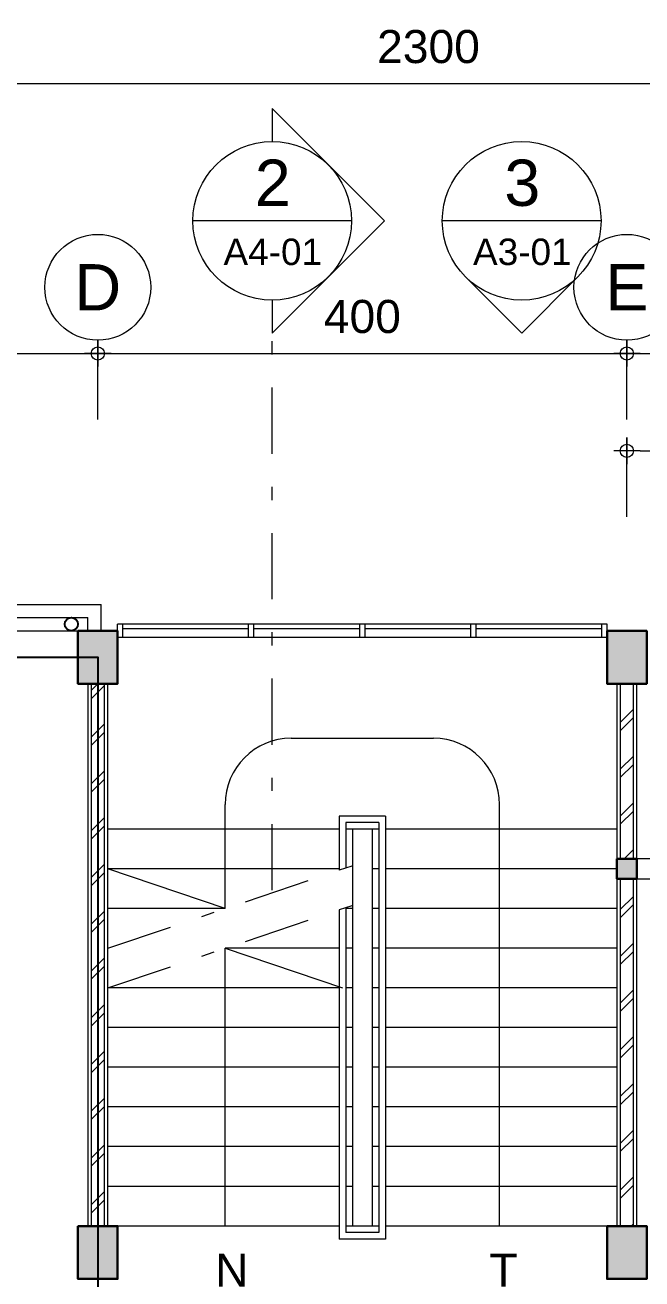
# Model space of a CAD drawing. Header units: millimetres. Extents: x -11 to 1625, y -267 to 180.
# Drawn here: x 1385.21 to 1389.88, y 136.21 to 145.69 of the extents above; entities that cross this region are included whole.
import ezdxf
from ezdxf.enums import TextEntityAlignment as Align

# ---------------------------------------------------------------- set-up
doc = ezdxf.new("R2010")
doc.units = ezdxf.units.MM
doc.linetypes.add('DASHDOT', pattern=[1, 0.5, -0.25, 0, -0.25])
for name, color, linetype, lineweight in [('ars', 11, 'Continuous', 5), ('dinding', 5, 'Continuous', 15), ('KOLOM', 1, 'Continuous', 30), ('kus', 63, 'Continuous', 15), ('lan', 7, 'Continuous', 15), ('not', 7, 'Continuous', 20), ('SANITAIR', 4, 'Continuous', 5), ('sol kol', 8, 'Continuous', 0), ('u', 6, 'Continuous', 20)]:
    doc.layers.add(name, color=color, linetype=linetype, lineweight=lineweight)
doc.styles.add('S', font='SIMPLEX', dxfattribs={"width": 1.1})
doc.styles.get("Standard").update_dxf_attribs({"font": 'ARIALUNI.TTF'})
doc.dimstyles.new('SK100', dxfattribs={"dimtxt": 0.25, "dimasz": 0.1, "dimexe": 0.1, "dimexo": 0, "dimgap": 0.15, "dimtad": 1, "dimdec": 0, "dimlfac": 100, "dimzin": 12, "dimdsep": 46, "dimtxsty": 'Standard', "dimblk": 'BULAT', "dimcen": 0.1, "dimclrd": 256, "dimclre": 256, "dimclrt": 256, "dimadec": 0, "dimazin": 3, "dimtfac": 1, "dimtdec": 0, "dimtofl": 0, "dimtmove": 0, "dimatfit": 3, "dimldrblk": 'BULAT', "dimfxl": 0, "dimtolj": 1, "dimtzin": 0, "dimlwd": -1, "dimlwe": -1, "dimarcsym": 0})
pattern_1 = [(45, (1387.26178, 129.83182), (-0.1767767, 0.1767767), []), (45, (1387.32428, 129.83182), (-0.1767767, 0.1767767), [])]

# ---------------------------------------------------------------- blocks, each defined once
blk = doc.blocks.new('BULAT')
for p, q in [((0, -1), (0, 1)), ((-1, 0), (1, 0))]:
    blk.add_line(p, q)
blk.add_circle((0, 0), 0.5)
blk = doc.blocks.new('*D1400')
at = {"layer": 'Defpoints', "color": 0, "ltscale": 0.15}
for p in [(1385.7618, 143.2044), (1382.7618, 142.7044), (1385.7618, 142.7044)]:
    blk.add_point(p, dxfattribs=at)
at = {"layer": 'u', "ltscale": 0.15}
for p, q in [((1382.7618, 142.7044), (1382.7618, 143.3044)), ((1385.7618, 142.7044), (1385.7618, 143.3044)), ((1382.8618, 143.2044), (1385.6618, 143.2044))]:
    blk.add_line(p, q, dxfattribs=at)
at = {"layer": 'u', "ltscale": 0.15, "xscale": 0.1, "yscale": 0.1, "zscale": 0.1, "rotation": 180}
blk.add_blockref('BULAT', (1382.7618, 143.2044), dxfattribs=at)
at = {"layer": 'u', "ltscale": 0.15, "xscale": 0.1, "yscale": 0.1, "zscale": 0.1}
blk.add_blockref('BULAT', (1385.7618, 143.2044), dxfattribs=at)
at = {"layer": 'u', "ltscale": 0.15, "insert": (1384.5118, 143.4821), "char_height": 0.25, "attachment_point": 5}
blk.add_mtext('\\A1;300', dxfattribs=at)
blk = doc.blocks.new('*D1401')
at = {"layer": 'Defpoints', "color": 0, "ltscale": 0.15}
for p in [(1393.7618, 143.2044), (1389.7618, 142.7044), (1393.7618, 142.6568)]:
    blk.add_point(p, dxfattribs=at)
at = {"layer": 'u', "ltscale": 0.15}
for p, q in [((1389.7618, 142.7044), (1389.7618, 143.3044)), ((1393.7618, 142.6568), (1393.7618, 143.3044)), ((1389.8618, 143.2044), (1393.6618, 143.2044))]:
    blk.add_line(p, q, dxfattribs=at)
at = {"layer": 'u', "ltscale": 0.15, "xscale": 0.1, "yscale": 0.1, "zscale": 0.1, "rotation": 180}
blk.add_blockref('BULAT', (1389.7618, 143.2044), dxfattribs=at)
at = {"layer": 'u', "ltscale": 0.15, "xscale": 0.1, "yscale": 0.1, "zscale": 0.1}
blk.add_blockref('BULAT', (1393.7618, 143.2044), dxfattribs=at)
at = {"layer": 'u', "ltscale": 0.15, "insert": (1391.7618, 143.4821), "char_height": 0.25, "attachment_point": 5}
blk.add_mtext('\\A1;400', dxfattribs=at)
blk = doc.blocks.new('*D1403')
at = {"layer": 'Defpoints', "color": 0, "ltscale": 0.15}
for p in [(1389.7618, 143.2044), (1385.7618, 142.7044), (1389.7618, 142.7044)]:
    blk.add_point(p, dxfattribs=at)
at = {"layer": 'u', "ltscale": 0.15}
for p, q in [((1385.7618, 142.7044), (1385.7618, 143.3044)), ((1389.7618, 142.7044), (1389.7618, 143.3044)), ((1385.8618, 143.2044), (1389.6618, 143.2044))]:
    blk.add_line(p, q, dxfattribs=at)
at = {"layer": 'u', "ltscale": 0.15, "xscale": 0.1, "yscale": 0.1, "zscale": 0.1, "rotation": 180}
blk.add_blockref('BULAT', (1385.7618, 143.2044), dxfattribs=at)
at = {"layer": 'u', "ltscale": 0.15, "xscale": 0.1, "yscale": 0.1, "zscale": 0.1}
blk.add_blockref('BULAT', (1389.7618, 143.2044), dxfattribs=at)
at = {"layer": 'u', "ltscale": 0.15, "insert": (1387.7618, 143.4821), "char_height": 0.25, "attachment_point": 5}
blk.add_mtext('\\A1;400', dxfattribs=at)
blk = doc.blocks.new('NAV')
blk.add_circle((0, -0.4), 0.4)
at = {"style": 'S', "width": 0.75, "flags": 4}
blk.add_attdef('AV', text='', height=0.3, dxfattribs=at).set_placement((0, -0.4), align=Align.MIDDLE)
blk = doc.blocks.new('*D1405')
at = {"layer": 'Defpoints', "color": 0, "ltscale": 0.15}
for p in [(1399.7618, 145.2453), (1376.7618, 144.4229), (1399.7618, 144.4729)]:
    blk.add_point(p, dxfattribs=at)
at = {"layer": 'u', "ltscale": 0.15}
for p, q in [((1376.7618, 144.4229), (1376.7618, 145.3453)), ((1399.7618, 144.4729), (1399.7618, 145.3453)), ((1376.8618, 145.2453), (1399.6618, 145.2453))]:
    blk.add_line(p, q, dxfattribs=at)
at = {"layer": 'u', "ltscale": 0.15, "xscale": 0.1, "yscale": 0.1, "zscale": 0.1, "rotation": 180}
blk.add_blockref('BULAT', (1376.7618, 145.2453), dxfattribs=at)
at = {"layer": 'u', "ltscale": 0.15, "xscale": 0.1, "yscale": 0.1, "zscale": 0.1}
blk.add_blockref('BULAT', (1399.7618, 145.2453), dxfattribs=at)
at = {"layer": 'u', "ltscale": 0.15, "insert": (1388.2618, 145.523), "char_height": 0.25, "attachment_point": 5}
blk.add_mtext('\\A1;2300', dxfattribs=at)
blk = doc.blocks.new('*D1452')
at = {"layer": 'Defpoints', "color": 0, "ltscale": 0.15}
for p in [(1390.7618, 142.4683), (1389.7618, 141.9683), (1390.7618, 141.9683)]:
    blk.add_point(p, dxfattribs=at)
at = {"layer": 'u', "ltscale": 0.15}
for p, q in [((1389.7618, 141.9683), (1389.7618, 142.5683)), ((1390.7618, 141.9683), (1390.7618, 142.5683)), ((1389.8618, 142.4683), (1390.6618, 142.4683))]:
    blk.add_line(p, q, dxfattribs=at)
at = {"layer": 'u', "ltscale": 0.15, "xscale": 0.1, "yscale": 0.1, "zscale": 0.1, "rotation": 180}
blk.add_blockref('BULAT', (1389.7618, 142.4683), dxfattribs=at)
at = {"layer": 'u', "ltscale": 0.15, "xscale": 0.1, "yscale": 0.1, "zscale": 0.1}
blk.add_blockref('BULAT', (1390.7618, 142.4683), dxfattribs=at)
at = {"layer": 'u', "ltscale": 0.15, "insert": (1390.2618, 142.746), "char_height": 0.25, "attachment_point": 5}
blk.add_mtext('\\A1;100', dxfattribs=at)
blk = doc.blocks.new('Npkn')
for p, q in [((0, 0.8485), (0.8485, 0)), ((0, 0.8485), (0, 0.6)), ((0.6, 0), (-0.6, 0)), ((0, -0.8485), (0.8485, 0)), ((0, -0.6), (0, -0.8485))]:
    blk.add_line(p, q)
blk.add_circle((0, 0), 0.6)
at = {"color": 5, "style": 'S', "width": 0.75, "flags": 4}
blk.add_attdef('NO', text='', height=0.3, dxfattribs=at).set_placement((0.0048, 0.1129), align=Align.CENTER)
at = {"style": 'S', "width": 0.75, "flags": 4}
blk.add_attdef('NOLBR', text='', height=0.2, dxfattribs=at).set_placement((0.0048, -0.3342), align=Align.CENTER)
blk = doc.blocks.new('Ntb')
for p, q in [((0.6, 0), (-0.6, 0)), ((-0.4243, -0.4243), (0, -0.8485)), ((0.4243, -0.4243), (0, -0.8485))]:
    blk.add_line(p, q)
blk.add_circle((0, 0), 0.6)
at = {"color": 5, "style": 'S', "width": 0.75, "flags": 4}
blk.add_attdef('NO', text='', height=0.3, dxfattribs=at).set_placement((0.0048, 0.1129), align=Align.CENTER)
at = {"style": 'S', "width": 0.75, "flags": 4}
blk.add_attdef('NOLBR', text='', height=0.2, dxfattribs=at).set_placement((0.0048, -0.3342), align=Align.CENTER)
blk = doc.blocks.new('K1')
at = {"layer": 'KOLOM'}
blk.add_lwpolyline([(0.2, 0.15), (-0.2, 0.15), (-0.2, -0.15), (0.2, -0.15), (0.2, 0.15)], dxfattribs=at)
blk = doc.blocks.new('KP')
at = {"layer": 'KOLOM'}
blk.add_lwpolyline([(0.075, -0.075), (-0.075, -0.075), (-0.075, 0.075), (0.075, 0.075), (0.075, -0.075)], dxfattribs=at)

msp = doc.modelspace()

# ---------------------------------------------------------------- hatches: boundary and pattern name
at = {"layer": 'ars'}
h = msp.add_hatch(dxfattribs=at)
h.set_pattern_fill('TEMBOK', color=256, scale=0.25)
h.set_pattern_definition(pattern_1)
h.paths.add_polyline_path([(1385.8117801, 136.6068196), (1385.8117801, 140.7068196), (1385.7117801, 140.7068196), (1385.7117801, 136.6068196)])
h = msp.add_hatch(dxfattribs=at)
h.set_pattern_fill('TEMBOK', color=256, scale=0.25)
h.set_pattern_definition(pattern_1)
h.paths.add_polyline_path([(1389.8117801, 139.3818196), (1389.8117801, 140.7068196), (1389.7117801, 140.7068196), (1389.7117801, 139.3818196)])
h = msp.add_hatch(dxfattribs=at)
h.set_pattern_fill('TEMBOK', color=256, scale=0.25)
h.set_pattern_definition(pattern_1)
h.paths.add_polyline_path([(1389.7117801, 139.2318196), (1389.7117801, 136.6068196), (1389.8117801, 136.6068196), (1389.8117801, 139.2318196)])
at = {"layer": 'sol kol'}
for points in [[(1385.6117801, 141.1068196), (1385.6117801, 140.7068196), (1385.9117801, 140.7068196), (1385.9117801, 141.1068196)], [(1389.6117801, 141.1068196), (1389.6117801, 140.7068196), (1389.9117801, 140.7068196), (1389.9117801, 141.1068196)], [(1389.6867801, 139.3818196), (1389.8367801, 139.3818196), (1389.8367801, 139.2318196), (1389.6867801, 139.2318196)], [(1385.6117801, 136.6068196), (1385.6117801, 136.2068196), (1385.9117801, 136.2068196), (1385.9117801, 136.6068196)], [(1389.6117801, 136.6068196), (1389.6117801, 136.2068196), (1389.9117801, 136.2068196), (1389.9117801, 136.6068196)]]:
    msp.add_hatch(color=256, dxfattribs=at).paths.add_polyline_path(points)

# ---------------------------------------------------------------- linework, layer by layer
msp.add_lwpolyline([(1376.7617801, 140.9068196), (1385.7617801, 140.9068196), (1385.7617801, 129.9068196), (1376.7617801, 129.9068196)], close=True)
msp.add_circle((1385.5617801, 141.1568196), 0.05)
at = {"layer": 'ars'}
for p, q in [((1387.5867801, 139.7068196), (1387.5867801, 139.2983689)), ((1387.9367801, 139.7068196), (1387.5867801, 139.7068196)), ((1387.6367801, 139.6568196), (1387.6367801, 139.3152703)), ((1387.8867801, 139.6568196), (1387.6367801, 139.6568196)), ((1387.8867801, 139.6568196), (1387.8867801, 136.5568196)), ((1387.9367801, 139.7068196), (1387.9367801, 136.5068196)), ((1387.5867801, 138.9983689), (1387.5867801, 136.5068196)), ((1387.6367801, 139.0152703), (1387.6367801, 136.5568196)), ((1387.8867801, 136.5568196), (1387.6367801, 136.5568196)), ((1387.9367801, 136.5068196), (1387.5867801, 136.5068196))]:
    msp.add_line(p, q, dxfattribs=at)
for points in [[(1385.8117801, 136.6068196), (1385.8117801, 140.7068196), (1385.7117801, 140.7068196), (1385.7117801, 136.6068196)], [(1389.8117801, 139.3818196), (1389.8117801, 140.7068196), (1389.7117801, 140.7068196), (1389.7117801, 139.3818196)], [(1389.7117801, 139.2318196), (1389.7117801, 136.6068196), (1389.8117801, 136.6068196), (1389.8117801, 139.2318196)]]:
    msp.add_lwpolyline(points, close=True, dxfattribs=at)
at = {"layer": 'dinding'}
for p, q in [((1376.3617801, 141.3068196), (1385.7867801, 141.3068196)), ((1385.7867801, 141.1068196), (1385.7867801, 141.3068196)), ((1376.4617801, 141.2068196), (1385.6867801, 141.2068196)), ((1385.6867801, 141.1068196), (1385.6867801, 141.2068196))]:
    msp.add_line(p, q, dxfattribs=at)
for points in [[(1385.8367801, 136.6068196), (1385.8367801, 140.7068196), (1385.6867801, 140.7068196), (1385.6867801, 136.6068196)], [(1389.8367801, 139.3818196), (1389.8367801, 140.7068196), (1389.6867801, 140.7068196), (1389.6867801, 139.3818196)], [(1390.0067801, 139.3818196), (1389.8367801, 139.3818196), (1389.8367801, 139.2318196), (1390.0067801, 139.2318196)], [(1389.6867801, 139.2318196), (1389.6867801, 136.6068196), (1389.8367801, 136.6068196), (1389.8367801, 139.2318196)]]:
    msp.add_lwpolyline(points, close=True, dxfattribs=at)
at = {"layer": 'kus'}
for p, q in [((1389.6117801, 141.1568196), (1385.9117801, 141.1568196)), ((1385.9117801, 141.0568196), (1385.9117801, 141.1568196)), ((1385.9517801, 141.0568196), (1385.9517801, 141.1568196)), ((1386.9017801, 141.1218196), (1385.9517801, 141.1218196)), ((1386.9017801, 141.0568196), (1386.9017801, 141.1568196)), ((1386.9417801, 141.0568196), (1386.9417801, 141.1568196)), ((1387.7417801, 141.1218196), (1386.9417801, 141.1218196)), ((1387.7417801, 141.0568196), (1387.7417801, 141.1568196)), ((1387.7817801, 141.0568196), (1387.7817801, 141.1568196)), ((1388.5817801, 141.1218196), (1387.7817801, 141.1218196)), ((1388.5817801, 141.0568196), (1388.5817801, 141.1568196)), ((1388.6217801, 141.0568196), (1388.6217801, 141.1568196)), ((1389.5717801, 141.1218196), (1388.6217801, 141.1218196)), ((1389.5717801, 141.0568196), (1389.5717801, 141.1568196)), ((1389.6117801, 141.0568196), (1389.6117801, 141.1568196)), ((1389.6117801, 141.0568196), (1385.9117801, 141.0568196))]:
    msp.add_line(p, q, dxfattribs=at)
at = {"layer": 'lan'}
for p, q in [((1387.2242801, 140.2943196), (1388.2992801, 140.2943196)), ((1386.7242801, 139.0068196), (1386.7242801, 139.7943196)), ((1388.7992801, 136.6068196), (1388.7992801, 139.7943196)), ((1387.5867801, 139.6068196), (1385.8367801, 139.6068196)), ((1387.8867801, 139.6068196), (1387.6367801, 139.6068196)), ((1387.6867801, 139.6068196), (1387.6867801, 136.6068196)), ((1387.8367801, 139.6068196), (1387.8367801, 136.6068196)), ((1389.6867801, 139.6068196), (1387.9367801, 139.6068196)), ((1387.5867801, 139.3068196), (1385.8367801, 139.3068196)), ((1386.7242801, 139.0068196), (1385.8367801, 139.3068196)), ((1387.8867801, 139.3068196), (1387.8367801, 139.3068196)), ((1389.6867801, 139.3068196), (1387.9367801, 139.3068196)), ((1386.7242801, 139.0068196), (1385.8367801, 139.0068196)), ((1387.6867801, 139.0068196), (1387.6367801, 139.0068196)), ((1387.8867801, 139.0068196), (1387.8367801, 139.0068196)), ((1389.6867801, 139.0068196), (1387.9367801, 139.0068196)), ((1386.7242801, 136.6068196), (1386.7242801, 138.7068196)), ((1387.5867801, 138.7068196), (1386.7242801, 138.7068196)), ((1386.7242801, 138.7068196), (1387.6117801, 138.4068196)), ((1387.6867801, 138.7068196), (1387.6367801, 138.7068196)), ((1387.8867801, 138.7068196), (1387.8367801, 138.7068196)), ((1389.6867801, 138.7068196), (1387.9367801, 138.7068196)), ((1387.5867801, 138.4068196), (1385.8367801, 138.4068196)), ((1387.6867801, 138.4068196), (1387.6367801, 138.4068196)), ((1387.8867801, 138.4068196), (1387.8367801, 138.4068196)), ((1389.6867801, 138.4068196), (1387.9367801, 138.4068196)), ((1387.5867801, 138.1068196), (1385.8367801, 138.1068196)), ((1387.6867801, 138.1068196), (1387.6367801, 138.1068196)), ((1387.8867801, 138.1068196), (1387.8367801, 138.1068196)), ((1389.6867801, 138.1068196), (1387.9367801, 138.1068196)), ((1387.5867801, 137.8068196), (1385.8367801, 137.8068196)), ((1387.6867801, 137.8068196), (1387.6367801, 137.8068196)), ((1387.8867801, 137.8068196), (1387.8367801, 137.8068196)), ((1389.6867801, 137.8068196), (1387.9367801, 137.8068196)), ((1387.5867801, 137.5068196), (1385.8367801, 137.5068196)), ((1387.6867801, 137.5068196), (1387.6367801, 137.5068196)), ((1387.8867801, 137.5068196), (1387.8367801, 137.5068196)), ((1389.6867801, 137.5068196), (1387.9367801, 137.5068196)), ((1387.5867801, 137.2068196), (1385.8367801, 137.2068196)), ((1387.6867801, 137.2068196), (1387.6367801, 137.2068196)), ((1387.8867801, 137.2068196), (1387.8367801, 137.2068196)), ((1389.6867801, 137.2068196), (1387.9367801, 137.2068196)), ((1387.5867801, 136.9068196), (1385.8367801, 136.9068196)), ((1387.6867801, 136.9068196), (1387.6367801, 136.9068196)), ((1387.8867801, 136.9068196), (1387.8367801, 136.9068196)), ((1389.6867801, 136.9068196), (1387.9367801, 136.9068196)), ((1387.5867801, 136.6068196), (1385.9117801, 136.6068196)), ((1387.8867801, 136.6068196), (1387.6367801, 136.6068196)), ((1389.6117801, 136.6068196), (1387.9367801, 136.6068196))]:
    msp.add_line(p, q, dxfattribs=at)
at = {"layer": 'lan', "linetype": 'DASHDOT'}
for p, q in [((1385.8367801, 138.7068196), (1387.6867801, 139.3321717)), ((1385.8367801, 138.4068196), (1387.6867801, 139.0321717))]:
    msp.add_line(p, q, dxfattribs=at)
at = {"layer": 'lan'}
for centre, start, end in [((1387.2242801, 139.7943196), 90, 180), ((1388.2992801, 139.7943196), 0, 90)]:
    msp.add_arc(centre, 0.5, start, end, dxfattribs=at)
at = {"layer": 'not', "linetype": 'DASHDOT'}
msp.add_line((1387.0799253, 139.146163), (1387.0799253, 143.3584162), dxfattribs=at)
at = {"layer": 'SANITAIR'}
msp.add_lwpolyline([(1385.7617801, 129.7068196), (1376.5617801, 129.7068196), (1376.5617801, 141.1068196), (1385.7617801, 141.1068196)], dxfattribs=at)

# ---------------------------------------------------------------- block references
at = {"layer": 'KOLOM'}
for name, p, rotation in [('K1', (1385.7617801, 140.9068196), 90), ('K1', (1389.7617801, 140.9068196), 90), ('KP', (1389.7617801, 139.3068196), 180), ('K1', (1385.7617801, 136.4068196), 90), ('K1', (1389.7617801, 136.4068196), 90)]:
    msp.add_blockref(name, p, dxfattribs=dict(at, rotation=rotation))
at = {"layer": 'not'}
ref = msp.add_blockref('Npkn', (1387.0799253, 144.2069443), dxfattribs=at)
ref.add_attrib('NO', '2', dxfattribs={"layer": '0', "height": 0.35, "flags": 4}).set_placement((1387.084691, 144.3198469), align=Align.CENTER)
ref.add_attrib('NOLBR', 'A4-01', dxfattribs={"layer": '0', "height": 0.2, "flags": 4}).set_placement((1387.084691, 143.8727066), align=Align.CENTER)
ref = msp.add_blockref('Ntb', (1388.9663636, 144.2069443), dxfattribs=at)
ref.add_attrib('NO', '3', dxfattribs={"layer": '0', "height": 0.35, "flags": 4}).set_placement((1388.9711292, 144.3198469), align=Align.CENTER)
ref.add_attrib('NOLBR', 'A3-01', dxfattribs={"layer": '0', "height": 0.2, "flags": 4}).set_placement((1388.9711292, 143.8727066), align=Align.CENTER)
ref = msp.add_blockref('NAV', (1385.7617801, 144.1044163), dxfattribs=at)
ref.add_attrib('AV', 'D', dxfattribs={"layer": '0', "height": 0.35, "flags": 4}).set_placement((1385.7617801, 143.7044163), align=Align.MIDDLE)
ref = msp.add_blockref('NAV', (1389.7617801, 144.1044163), dxfattribs=at)
ref.add_attrib('AV', 'E', dxfattribs={"layer": '0', "height": 0.35, "flags": 4}).set_placement((1389.7617801, 143.7044163), align=Align.MIDDLE)

# ---------------------------------------------------------------- texts
at = {"layer": 'not', "char_height": 0.25, "attachment_point": 1}
for s, insert in [('\\pi0.028606;N', (1386.6196389, 136.3982559)), ('\\pi0.027924;T', (1388.6946389, 136.3982559))]:
    msp.add_mtext_dynamic_manual_height_columns(s, width=0.253834895, gutter_width=12.5, heights=[0], dxfattribs=dict(at, insert=insert))

# ---------------------------------------------------------------- dimensions: what is measured, and where the dimension line sits
at = {"layer": 'u', "ltscale": 0.15}
for base, p1, p2, picture, middle in [((1399.7617801, 145.2452522), (1376.7617801, 144.4229267), (1399.7617801, 144.4729267), '*D1405', (1388.2617801, 145.2452522)), ((1385.7617801, 143.2044163), (1382.7617801, 142.7044163), (1385.7617801, 142.7044163), '*D1400', (1384.5117801, 143.2044163)), ((1389.7617801, 143.2044163), (1385.7617801, 142.7044163), (1389.7617801, 142.7044163), '*D1403', (1387.7617801, 143.2044163)), ((1393.7617801, 143.2044163), (1389.7617801, 142.7044163), (1393.7617801, 142.6568196), '*D1401', (1391.7617801, 143.2044163)), ((1390.7617801, 142.4683092), (1389.7617801, 141.9683092), (1390.7617801, 141.9683092), '*D1452', (1390.2617801, 142.4683092))]:
    dim = msp.add_linear_dim(base=base, p1=p1, p2=p2, dimstyle='SK100', dxfattribs=at)
    dim.commit()
    dim.dimension.update_dxf_attribs({"geometry": picture, "text_midpoint": middle, "dimtype": 160})

doc.saveas('drawing.dxf')
